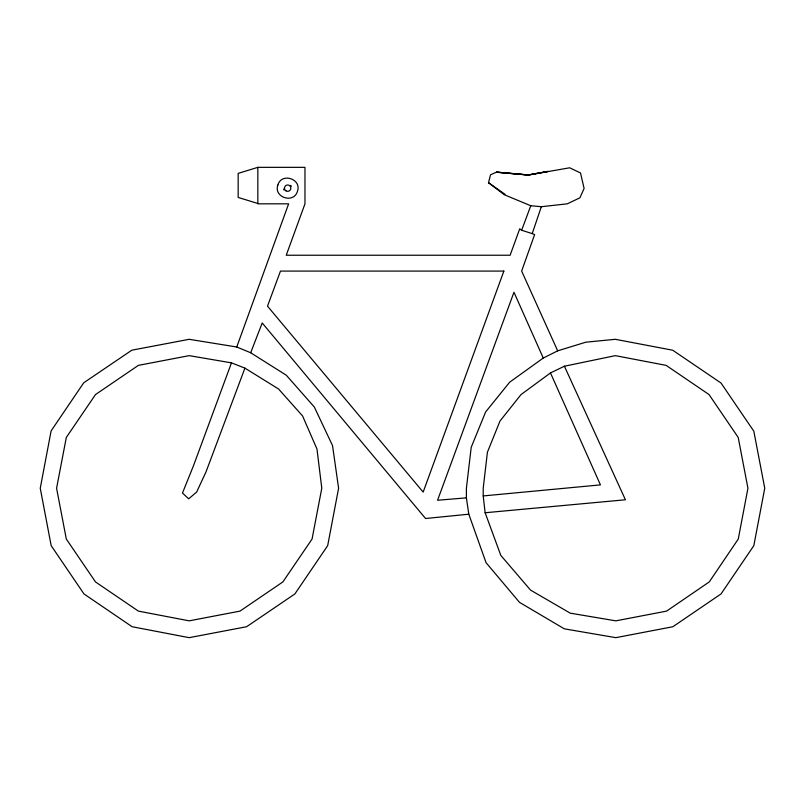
<?xml version="1.0" encoding="UTF-8"?>
<svg xmlns="http://www.w3.org/2000/svg" width="805" height="805" viewBox="0 0 805 805"><rect width="100%" height="100%" fill="white"/><g stroke="black" fill="none" stroke-linecap="round" stroke-linejoin="round"><path stroke-width="1.21" d="M488.494 182.685L490.537 174.766L496.665 172.079L528.372 175.037L569.688 167.792L580.506 172.954L584.108 188.451L579.902 197.819L567.294 203.826L541.342 206.714L530.777 205.748L504.322 194.75L488.494 182.685L505.007 194.317M557.684 350.839L543.264 358.044L509.635 382.224L485.616 411.979L471.207 447.318L466.397 488.243L466.397 497.852L468.802 514.194L486.039 562.655L519.487 602.351L564.345 628.836L615.815 637.661L672.869 626.733L721.028 593.939L753.822 545.659L764.75 488.243L753.822 431.198L721.028 383.029L672.749 350.235L615.332 339.308L585.788 342.195L557.684 350.839L521.65 271.084L534.621 234.577L532.216 233.611L541.342 206.714M236.751 346.995L250.677 352.761L286.298 375.221L314.342 407.048L332.535 445.608L338.603 488.243L327.675 545.659L294.882 593.939L246.602 626.733L189.185 637.661L132.131 626.733L83.972 593.939L51.178 545.659L40.25 488.243L51.117 430.896L83.73 382.788L131.829 350.185L189.185 339.308L236.751 346.995L288.633 203.826L257.842 203.826M231.468 362.854L193.512 465.662L182.463 493.052L188.702 498.818L196.631 492.086L206 471.911L244.921 368.137L231.468 362.854L189.185 355.649L138.38 365.369L95.503 394.561L66.312 437.437L56.581 488.243L66.312 539.048L95.503 581.935L138.38 611.116L189.185 620.846L239.991 611.116L282.867 581.935L312.058 539.048L321.789 488.243L316.979 449.029L302.569 415.944L278.55 388.976L244.921 368.137M532.216 233.611L521.65 230.25L530.777 205.748M250.677 352.761L262.209 322.976L425.563 518.511L468.802 514.194M550.479 372.936L521.046 394.561L500.026 420.985L487.417 452.209L483.211 488.243L483.211 495.93L485.133 512.745L500.811 555.39L530.535 590.095L570.232 613.158L615.815 620.846L666.56 611.116L709.255 581.935L738.265 539.048L747.936 488.243L738.205 437.437L709.024 394.561L666.138 365.369L615.332 355.649L564.406 366.215L550.479 372.936L600.439 484.882L483.211 495.93M257.842 167.339L238.169 173.387L238.169 197.436L257.842 203.484L257.842 167.339L304.974 167.339L304.974 203.826L286.238 255.235L510.118 255.235L519.728 228.811L521.65 230.25M528.493 174.927L548.074 171.395L528.493 174.927L496.534 172.21L528.372 175.037M485.133 512.745L625.425 499.774L564.406 366.215M466.397 497.852L437.568 500.257L513.962 292.225L543.264 358.044M284.014 190.05A4.116 4.116 0 0 1 283.652 189.044M290.696 185.381A4.116 4.116 0 0 1 291.309 186.257M277.856 185.059C273.398 197.507 293.966 204.007 297.468 191.258C301.925 178.811 281.358 172.31 277.856 185.059M503.87 271.084L423.158 492.086L267.502 306.162L280.472 271.084L503.87 271.084M285.946 190.845A3.19 3.19 0 0 0 290.847 188.3A3.19 3.19 0 0 0 286.188 185.331A3.19 3.19 0 0 0 285.946 190.845"/></g></svg>
